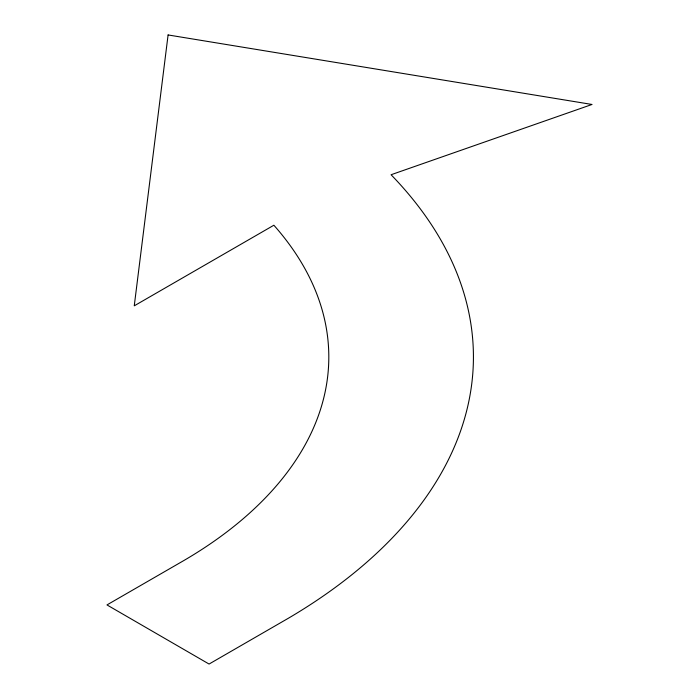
<?xml version="1.0" encoding="UTF-8"?>
<svg xmlns="http://www.w3.org/2000/svg" width="699" height="699" viewBox="0 0 699 699"><rect width="100%" height="100%" fill="white"/><g stroke="black" fill="none" stroke-linecap="round" stroke-linejoin="round"><path stroke-width="1.05" d="M168.092 34.95L134.26 305.83L273.877 225.227A501.349 289.447 0 0 1 181.146 562.101L106.973 604.923L209.071 664.05L288.565 618.134A645.955 372.934 0 0 0 391.073 174.741L592.027 104.466L168.092 34.95"/></g></svg>
